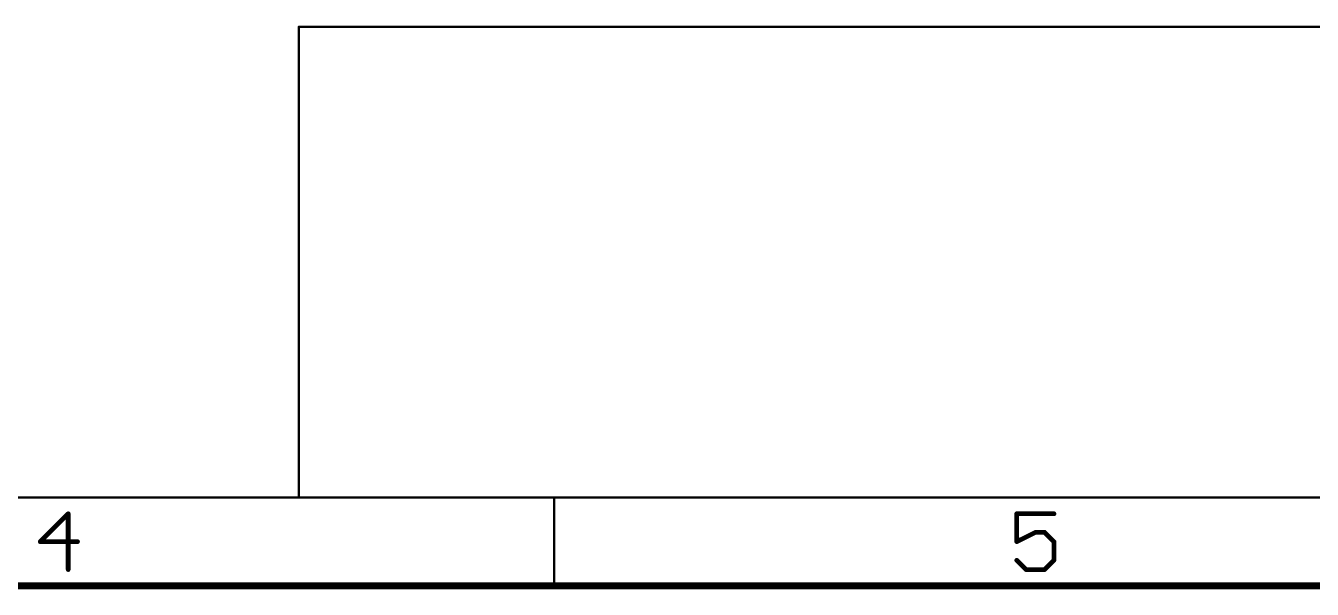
# Model space of a CAD drawing. Extents: x -4 to 257, y -4 to 175.
# Drawn here: x 145.7 to 201.2, y -4.3 to 20.1 of the extents above; entities that cross this region are included whole.
import ezdxf

# ---------------------------------------------------------------- set-up
doc = ezdxf.new("R2010")
doc.units = 0
doc.layers.add('94', color=14, linetype='CONTINUOUS')

msp = doc.modelspace()

# ---------------------------------------------------------------- linework, layer by layer
at = {"layer": '94'}
for points, const_width in [([(157.48, -0.3175), (157.48, 20.0025)], 0.1016), ([(157.48, 20.0025), (211.455, 20.0025)], 0.1016), ([(0, -0.3175), (252.73, -0.3175)], 0.1), ([(168.4867, -4.1275), (168.4867, -0.3175)], 0.1), ([(147.5302, -1.017), (146.3258, -2.2215)], 0.2032), ([(147.5302, -3.4259), (147.5302, -1.017)], 0.2032), ([(190.0534, -1.017), (188.4475, -1.017)], 0.2032), ([(188.4475, -1.017), (188.4475, -2.2215)], 0.2032), ([(146.3258, -2.2215), (147.9317, -2.2215)], 0.2032), ([(188.4475, -2.2215), (189.2504, -1.82)], 0.2032), ([(189.2504, -1.82), (189.6519, -1.82)], 0.2032), ([(189.6519, -1.82), (190.0534, -2.2215)], 0.2032), ([(190.0534, -2.2215), (190.0534, -3.0244)], 0.2032), ([(188.8489, -3.4259), (188.4475, -3.0244)], 0.2032), ([(189.6519, -3.4259), (188.8489, -3.4259)], 0.2032), ([(190.0534, -3.0244), (189.6519, -3.4259)], 0.2032), ([(-3.81, -4.1275), (256.54, -4.1275)], 0.3)]:
    msp.add_lwpolyline(points, dxfattribs=dict(at, const_width=const_width))
for points, const_width in [([(157.5054, 20.0025, 1), (157.4546, 20.0025)], 0.0508), ([(157.48, 20.0279, 1), (157.48, 19.9771)], 0.0508), ([(157.4546, -0.3175, 1), (157.5054, -0.3175)], 0.0508), ([(168.5117, -0.3175, 1), (168.4617, -0.3175)], 0.05), ([(147.581, -1.017, 1), (147.4794, -1.017)], 0.1016), ([(147.5662, -1.053, 1), (147.4943, -0.9811)], 0.1016), ([(188.4475, -0.9662, 1), (188.4475, -1.0678)], 0.1016), ([(188.4983, -1.017, 1), (188.3967, -1.017)], 0.1016), ([(190.0534, -1.0678, 1), (190.0534, -0.9662)], 0.1016), ([(146.3258, -2.1707, 1), (146.3258, -2.2723)], 0.1016), ([(146.2899, -2.1856, 1), (146.3617, -2.2574)], 0.1016), ([(147.9317, -2.2723, 1), (147.9317, -2.1707)], 0.1016), ([(188.4248, -2.176, 1), (188.4702, -2.2669)], 0.1016), ([(188.3967, -2.2215, 1), (188.4983, -2.2215)], 0.1016), ([(189.2504, -1.7692, 1), (189.2504, -1.8708)], 0.1016), ([(189.2731, -1.8654, 1), (189.2277, -1.7746)], 0.1016), ([(189.6878, -1.7841, 1), (189.616, -1.8559)], 0.1016), ([(189.6519, -1.8708, 1), (189.6519, -1.7692)], 0.1016), ([(190.1042, -2.2215, 1), (190.0026, -2.2215)], 0.1016), ([(190.0175, -2.2574, 1), (190.0893, -2.1856)], 0.1016), ([(188.4834, -2.9885, 1), (188.4116, -3.0603)], 0.1016), ([(188.8489, -3.3751, 1), (188.8489, -3.4767)], 0.1016), ([(189.6519, -3.4767, 1), (189.6519, -3.3751)], 0.1016), ([(190.0026, -3.0244, 1), (190.1042, -3.0244)], 0.1016), ([(190.0893, -3.0603, 1), (190.0175, -2.9885)], 0.1016), ([(147.4794, -3.4259, 1), (147.581, -3.4259)], 0.1016), ([(188.813, -3.4618, 1), (188.8849, -3.39)], 0.1016), ([(189.616, -3.39, 1), (189.6878, -3.4618)], 0.1016), ([(168.4617, -4.1275, 1), (168.5117, -4.1275)], 0.05)]:
    msp.add_lwpolyline(points, format="xyb", dxfattribs=dict(at, const_width=const_width))

doc.saveas('drawing.dxf')
